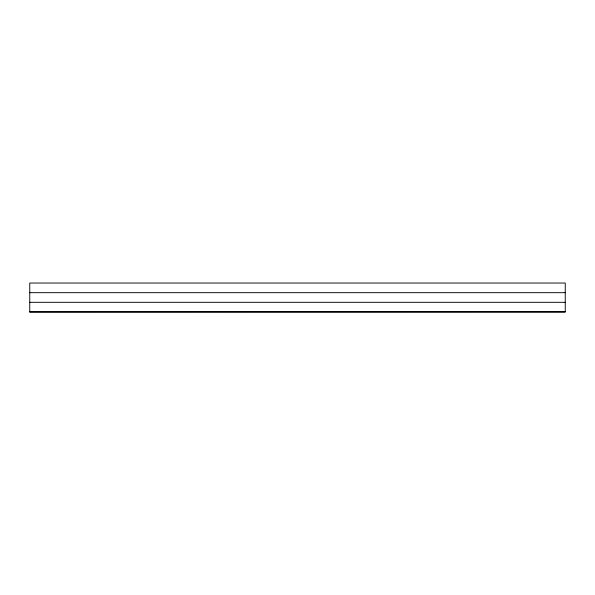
<?xml version="1.0" encoding="UTF-8"?>
<svg xmlns="http://www.w3.org/2000/svg" width="595" height="595" viewBox="0 0 595 595"><rect width="100%" height="100%" fill="white"/><g stroke="black" fill="none" stroke-linecap="round" stroke-linejoin="round"><path stroke-width="0.89" d="M29.75 311.959L29.75 283.041L565.25 283.041L565.25 311.959L29.75 311.959L565.25 311.892M29.75 292.68L565.25 292.68M29.75 302.32L565.25 302.32"/></g></svg>
